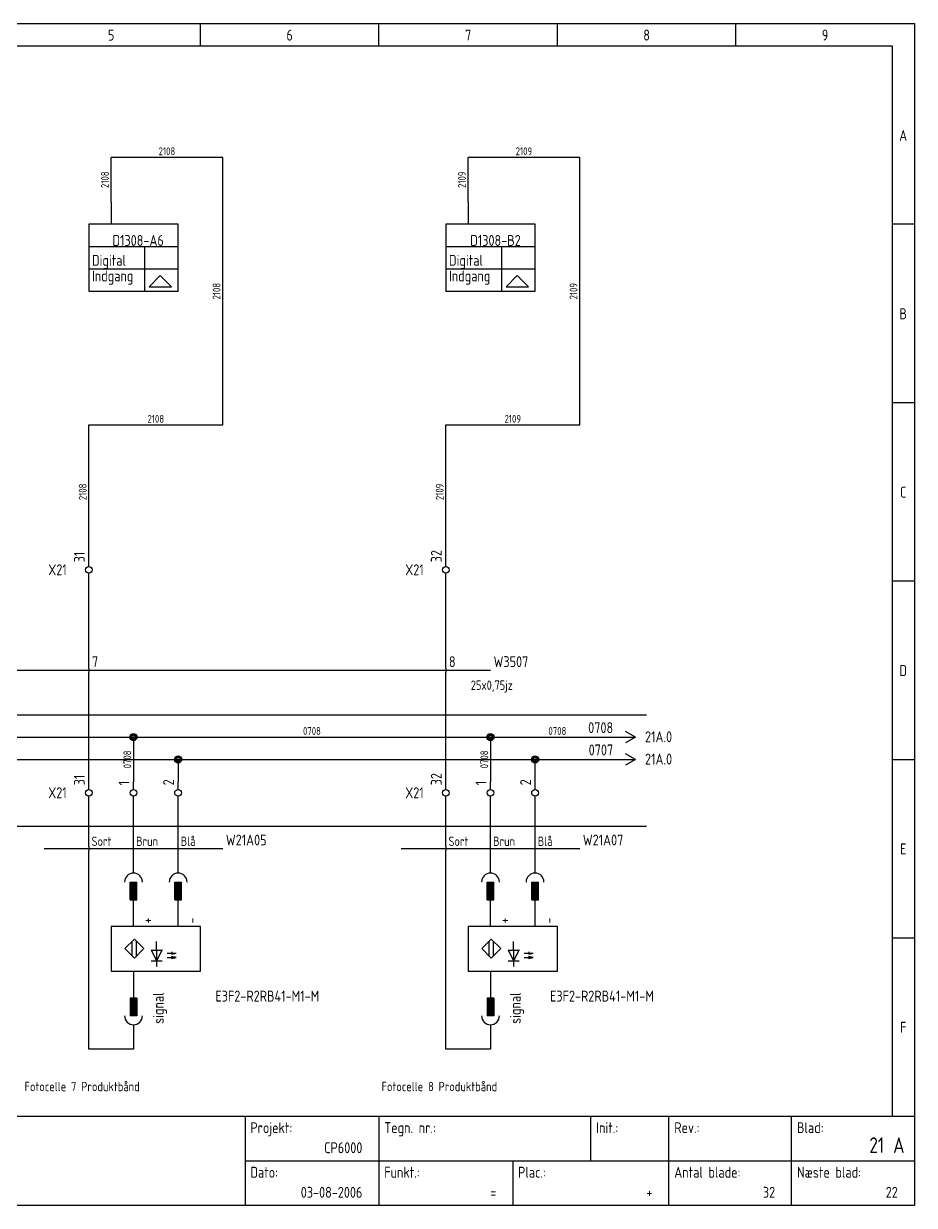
# Model space of a CAD drawing. Extents: x 10 to 410, y 10 to 275.
# Drawn here: x 210.4 to 410, y 10 to 275 of the extents above; entities that cross this region are included whole.
import ezdxf
from ezdxf.enums import TextEntityAlignment as Align

# ---------------------------------------------------------------- set-up
doc = ezdxf.new("R2010")
doc.units = 0
doc.linetypes.add('CADDY_SOLID', pattern=[0])
doc.layers.get('0').update_dxf_attribs({"linetype": 'CONTINUOUS'})
doc.layers.add('2', color=7, linetype='CONTINUOUS')
doc.styles.add('CADDY_VECTORFONT1P', font='isocp___.ttf', dxfattribs={"width": 0.9})

# ---------------------------------------------------------------- blocks, each defined once
blk = doc.blocks.new('BLK1')
at = {"linetype": 'CADDY_SOLID'}
for p, q in [((10, 275), (410, 275)), ((250, 270), (250, 275)), ((290, 270), (290, 275)), ((330, 270), (330, 275)), ((370, 270), (370, 275)), ((410, 275), (410, 10)), ((15, 270), (405, 270)), ((405, 270), (405, 30)), ((410, 230), (405, 230)), ((410, 190), (405, 190)), ((410, 150), (405, 150)), ((405, 110), (410, 110)), ((405, 70), (410, 70)), ((10, 30), (410, 30)), ((260, 30), (260, 10)), ((290, 30), (290, 10)), ((337.5, 20), (337.5, 30)), ((355, 20), (355, 30)), ((382.5, 20), (382.5, 30)), ((405, 30), (410, 30)), ((260, 20), (410, 20)), ((320, 20), (320, 10)), ((355, 10), (355, 20)), ((382.5, 10), (382.5, 20)), ((410, 10), (10, 10))]:
    blk.add_line(p, q, dxfattribs=at)
at = {"style": 'CADDY_VECTORFONT1P', "width": 0.9}
for s, p in [('5', (230, 271.2)), ('6', (270, 271.2)), ('7', (310, 271.2)), ('8', (350, 271.2)), ('9', (390, 271.2)), ('A', (407.5, 248.7)), ('B', (407.5, 208.7)), ('C', (407.5, 168.7)), ('D', (407.5, 128.7)), ('E', (407.5, 88.7)), ('F', (407.5, 48.7))]:
    blk.add_text(s, height=2.45, dxfattribs=at).set_placement(p, align=Align.CENTER)
for s, height, p in [('Projekt:', 2.45, (261.2, 26.2)), ('Tegn. nr.:', 2.45, (291.2, 26.2)), ('Init.:', 2.45, (338.7, 26.2)), ('Rev.:', 2.45, (356.2, 26.2)), ('Blad:', 2.45, (383.7, 26.2)), ('A', 3.5, (405.25, 21.75)), ('Dato:', 2.45, (261.2, 16.2)), ('Funkt.:', 2.45, (291.2, 16.2)), ('Plac.:', 2.45, (321.2, 16.2)), ('Antal blade:', 2.45, (356.2, 16.2)), ('Næste blad:', 2.45, (383.7, 16.2))]:
    blk.add_text(s, height=height, dxfattribs=at).set_placement(p)
for s, height, p in [('CP6000', 2.45, (286.3, 21.7)), ('21', 3.5, (403.25, 21.75)), ('03-08-2006', 2.45, (286.3, 11.7)), ('+', 2.45, (351.3, 11.7)), ('32', 2.45, (378.8, 11.7)), ('22', 2.45, (406.3, 11.7)), ('=', 2.45, (316.3, 11.7))]:
    blk.add_text(s, height=height, dxfattribs=at).set_placement(p, align=Align.RIGHT)
blk = doc.blocks.new('BLK17')
at = {"linetype": 'CADDY_SOLID'}
for p, q in [((235, 84.5), (235, 90)), ((234.25, 82.5), (235.75, 82.5)), ((234.25, 78.5), (234.25, 82.5)), ((234.5, 78.5), (234.5, 82.5)), ((234.75, 78.5), (234.75, 82.5)), ((235, 72.5), (235, 82.5)), ((235.25, 78.5), (235.25, 82.5)), ((235.5, 78.5), (235.5, 82.5)), ((235.75, 78.5), (235.75, 82.5)), ((234.25, 78.5), (235.75, 78.5))]:
    blk.add_line(p, q, dxfattribs=at)
blk.add_lwpolyline([(237, 82.5), (236.96, 82.89), (236.85, 83.27), (236.66, 83.61), (236.41, 83.91), (236.11, 84.16), (235.77, 84.35), (235.39, 84.46), (235, 84.5), (234.61, 84.46), (234.23, 84.35), (233.89, 84.16), (233.59, 83.91), (233.34, 83.61), (233.15, 83.27), (233.04, 82.89), (233, 82.5)], dxfattribs=at)
at = {"style": 'CADDY_VECTORFONT1P', "width": 0.9}
blk.add_attdef('$TAG175000_00', (234.05, 85.4), '', height=2.45, rotation=90, dxfattribs=at)
at = {"style": 'CADDY_VECTORFONT1P', "width": 0.9, "flags": 1}
for tag, p in [('$TAG160010', (230.5, 81.3)), ('$TAG160040', (230.1, 74.3))]:
    blk.add_attdef(tag, text='', height=2.45, dxfattribs=at).set_placement(p, align=Align.RIGHT)
at = {"style": 'CADDY_VECTORFONT1P', "width": 0.9}
blk.add_attdef('$TAG160030', text='', height=2.45, dxfattribs=at).set_placement((230.1, 77.8), align=Align.RIGHT)
blk.add_attdef('$TAG175000_01', text='', height=2.45, rotation=90, dxfattribs=at).set_placement((234.05, 76.9), align=Align.RIGHT)
blk = doc.blocks.new('BLK18')
at = {"linetype": 'CADDY_SOLID'}
for p, q in [((245, 84.5), (245, 90)), ((244.25, 82.5), (245.75, 82.5)), ((244.25, 78.5), (244.25, 82.5)), ((244.5, 78.5), (244.5, 82.5)), ((244.75, 78.5), (244.75, 82.5)), ((245, 72.5), (245, 82.5)), ((245.25, 78.5), (245.25, 82.5)), ((245.5, 78.5), (245.5, 82.5)), ((245.75, 78.5), (245.75, 82.5)), ((244.25, 78.5), (245.75, 78.5))]:
    blk.add_line(p, q, dxfattribs=at)
blk.add_lwpolyline([(247, 82.5), (246.96, 82.89), (246.85, 83.27), (246.66, 83.61), (246.41, 83.91), (246.11, 84.16), (245.77, 84.35), (245.39, 84.46), (245, 84.5), (244.61, 84.46), (244.23, 84.35), (243.89, 84.16), (243.59, 83.91), (243.34, 83.61), (243.15, 83.27), (243.04, 82.89), (243, 82.5)], dxfattribs=at)
at = {"style": 'CADDY_VECTORFONT1P', "width": 0.9}
blk.add_attdef('$TAG175000_00', (244.05, 85.4), '', height=2.45, rotation=90, dxfattribs=at)
at = {"style": 'CADDY_VECTORFONT1P', "width": 0.9, "flags": 1}
for tag, p in [('$TAG160010', (240.5, 81.3)), ('$TAG160040', (240.1, 74.3))]:
    blk.add_attdef(tag, text='', height=2.45, dxfattribs=at).set_placement(p, align=Align.RIGHT)
at = {"style": 'CADDY_VECTORFONT1P', "width": 0.9}
blk.add_attdef('$TAG160030', text='', height=2.45, dxfattribs=at).set_placement((240.1, 77.8), align=Align.RIGHT)
blk.add_attdef('$TAG175000_01', text='', height=2.45, rotation=90, dxfattribs=at).set_placement((244.05, 76.9), align=Align.RIGHT)
blk = doc.blocks.new('BLK19')
at = {"linetype": 'CADDY_SOLID'}
for p, q in [((235, 62.5), (235, 52.5)), ((234.25, 56.5), (234.25, 52.5)), ((235.75, 56.5), (234.25, 56.5)), ((234.5, 56.5), (234.5, 52.5)), ((234.75, 56.5), (234.75, 52.5)), ((235.25, 56.5), (235.25, 52.5)), ((235.5, 56.5), (235.5, 52.5)), ((235.75, 56.5), (235.75, 52.5)), ((235.75, 52.5), (234.25, 52.5)), ((235, 50.5), (235, 45))]:
    blk.add_line(p, q, dxfattribs=at)
blk.add_lwpolyline([(233, 52.5), (233.04, 52.11), (233.15, 51.73), (233.34, 51.39), (233.59, 51.09), (233.89, 50.84), (234.23, 50.65), (234.61, 50.54), (235, 50.5), (235.39, 50.54), (235.77, 50.65), (236.11, 50.84), (236.41, 51.09), (236.66, 51.39), (236.85, 51.73), (236.96, 52.11), (237, 52.5)], dxfattribs=at)
at = {"style": 'CADDY_VECTORFONT1P', "width": 0.9}
blk.add_attdef('$TAG175000_00', (234.05, 57.4), '', height=2.45, rotation=90, dxfattribs=at)
at = {"style": 'CADDY_VECTORFONT1P', "width": 0.9, "flags": 1}
for tag, p in [('$TAG160010', (230.5, 51.3)), ('$TAG160040', (230.1, 44.3))]:
    blk.add_attdef(tag, text='', height=2.45, dxfattribs=at).set_placement(p, align=Align.RIGHT)
at = {"style": 'CADDY_VECTORFONT1P', "width": 0.9}
blk.add_attdef('$TAG160030', text='', height=2.45, dxfattribs=at).set_placement((230.1, 47.8), align=Align.RIGHT)
blk.add_attdef('$TAG175000_01', text='', height=2.45, rotation=90, dxfattribs=at).set_placement((234.05, 48.9), align=Align.RIGHT)
blk = doc.blocks.new('BLK16')
at = {"linetype": 'CADDY_SOLID'}
for p, q in [((230, 72.5), (230, 62.5)), ((250, 72.5), (230, 72.5)), ((250, 62.5), (250, 72.5)), ((235.2, 69.7), (233.08, 67.58)), ((234.7, 65.96), (234.7, 69.2)), ((235.2, 69.7), (237.32, 67.58)), ((235.7, 65.96), (235.7, 69.2)), ((240.2, 67.33), (240.2, 69.2)), ((233.08, 67.58), (235.2, 65.46)), ((235.2, 65.46), (237.32, 67.58)), ((238.95, 67.33), (240.2, 64.83)), ((239, 67.2), (241.4, 67.2)), ((241.45, 67.33), (240.2, 64.83)), ((240.2, 67.33), (240.2, 64.83)), ((242.58, 66.58), (244.58, 66.58)), ((243.58, 66.83), (243.58, 66.33)), ((243.58, 66.33), (244.58, 66.58)), ((238.95, 64.83), (241.45, 64.83)), ((240.2, 64.83), (240.2, 63.58)), ((242.58, 65.58), (244.58, 65.58)), ((244.58, 65.58), (243.58, 65.83)), ((243.58, 65.33), (243.58, 65.83)), ((243.58, 65.33), (244.58, 65.58)), ((230, 62.5), (250, 62.5))]:
    blk.add_line(p, q, dxfattribs=at)
for name in ['BLK17', 'BLK18', 'BLK19']:
    blk.add_blockref(name, (0, 0, 1))
at = {"style": 'CADDY_VECTORFONT1P', "width": 0.9}
for s, p in [('+', (239.3, 73.2)), ('-', (249.3, 73.2)), ('signal', (241.8, 50.7))]:
    blk.add_text(s, height=2.45, rotation=90, dxfattribs=at).set_placement(p)
blk = doc.blocks.new('BLK20')
at = {"linetype": 'CADDY_SOLID'}
for p, q in [((235, 103.25), (235, 105)), ((235, 100), (235, 101.75))]:
    blk.add_line(p, q, dxfattribs=at)
blk.add_circle((235, 102.5), 0.75, dxfattribs=at)
at = {"style": 'CADDY_VECTORFONT1P', "width": 0.9, "flags": 1}
blk.add_attdef('$TAG160410', (237.6, 104.2), '', height=2.45, rotation=90, dxfattribs=at)
at = {"layer": '2', "style": 'CADDY_VECTORFONT1P', "width": 0.9}
blk.add_attdef('$TAG160400', (234.1, 104.2), '', height=2.45, rotation=90, dxfattribs=at)
at = {"layer": '2', "style": 'CADDY_VECTORFONT1P', "width": 0.9, "flags": 1}
for tag, p in [('$TAG140020', (230.05, 108.3)), ('$TAG140050', (230.05, 104.8)), ('$TAG160010', (230.05, 101.3)), ('$TAG160030', (230.05, 97.8)), ('$TAG160040', (230.05, 92.8))]:
    blk.add_attdef(tag, text='', height=2.45, dxfattribs=at).set_placement(p, align=Align.RIGHT)
blk = doc.blocks.new('BLK21')
at = {"linetype": 'CADDY_SOLID'}
for p, q in [((245, 103.25), (245, 105)), ((245, 100), (245, 101.75))]:
    blk.add_line(p, q, dxfattribs=at)
blk.add_circle((245, 102.5), 0.75, dxfattribs=at)
at = {"style": 'CADDY_VECTORFONT1P', "width": 0.9, "flags": 1}
blk.add_attdef('$TAG160410', (247.6, 104.2), '', height=2.45, rotation=90, dxfattribs=at)
at = {"layer": '2', "style": 'CADDY_VECTORFONT1P', "width": 0.9}
blk.add_attdef('$TAG160400', (244.1, 104.2), '', height=2.45, rotation=90, dxfattribs=at)
at = {"layer": '2', "style": 'CADDY_VECTORFONT1P', "width": 0.9, "flags": 1}
for tag, p in [('$TAG140020', (240.05, 108.3)), ('$TAG140050', (240.05, 104.8)), ('$TAG160010', (240.05, 101.3)), ('$TAG160030', (240.05, 97.8)), ('$TAG160040', (240.05, 92.8))]:
    blk.add_attdef(tag, text='', height=2.45, dxfattribs=at).set_placement(p, align=Align.RIGHT)
blk = doc.blocks.new('BLK22')
at = {"linetype": 'CADDY_SOLID'}
for p, q in [((225, 103.25), (225, 105)), ((225, 100), (225, 101.75))]:
    blk.add_line(p, q, dxfattribs=at)
blk.add_circle((225, 102.5), 0.75, dxfattribs=at)
at = {"style": 'CADDY_VECTORFONT1P', "width": 0.9, "flags": 1}
blk.add_attdef('$TAG160410', (227.6, 104.2), '', height=2.45, rotation=90, dxfattribs=at)
at = {"layer": '2', "style": 'CADDY_VECTORFONT1P', "width": 0.9}
blk.add_attdef('$TAG160400', (224.1, 104.2), '', height=2.45, rotation=90, dxfattribs=at)
at = {"layer": '2', "style": 'CADDY_VECTORFONT1P', "width": 0.9, "flags": 1}
for tag, p in [('$TAG140020', (220.05, 108.3)), ('$TAG140050', (220.05, 104.8)), ('$TAG160030', (220.05, 97.8)), ('$TAG160040', (220.05, 92.8))]:
    blk.add_attdef(tag, text='', height=2.45, dxfattribs=at).set_placement(p, align=Align.RIGHT)
at = {"layer": '2', "style": 'CADDY_VECTORFONT1P', "width": 0.9}
blk.add_attdef('$TAG160010', text='', height=2.45, dxfattribs=at).set_placement((220.05, 101.3), align=Align.RIGHT)
blk = doc.blocks.new('BLK25')
at = {"linetype": 'CADDY_SOLID'}
for p, q in [((315, 84.5), (315, 90)), ((314.25, 82.5), (315.75, 82.5)), ((314.25, 78.5), (314.25, 82.5)), ((314.5, 78.5), (314.5, 82.5)), ((314.75, 78.5), (314.75, 82.5)), ((315, 72.5), (315, 82.5)), ((315.25, 78.5), (315.25, 82.5)), ((315.5, 78.5), (315.5, 82.5)), ((315.75, 78.5), (315.75, 82.5)), ((314.25, 78.5), (315.75, 78.5))]:
    blk.add_line(p, q, dxfattribs=at)
blk.add_lwpolyline([(317, 82.5), (316.96, 82.89), (316.85, 83.27), (316.66, 83.61), (316.41, 83.91), (316.11, 84.16), (315.77, 84.35), (315.39, 84.46), (315, 84.5), (314.61, 84.46), (314.23, 84.35), (313.89, 84.16), (313.59, 83.91), (313.34, 83.61), (313.15, 83.27), (313.04, 82.89), (313, 82.5)], dxfattribs=at)
at = {"style": 'CADDY_VECTORFONT1P', "width": 0.9}
blk.add_attdef('$TAG175000_00', (314.05, 85.4), '', height=2.45, rotation=90, dxfattribs=at)
at = {"style": 'CADDY_VECTORFONT1P', "width": 0.9, "flags": 1}
for tag, p in [('$TAG160010', (310.5, 81.3)), ('$TAG160040', (310.1, 74.3))]:
    blk.add_attdef(tag, text='', height=2.45, dxfattribs=at).set_placement(p, align=Align.RIGHT)
at = {"style": 'CADDY_VECTORFONT1P', "width": 0.9}
blk.add_attdef('$TAG160030', text='', height=2.45, dxfattribs=at).set_placement((310.1, 77.8), align=Align.RIGHT)
blk.add_attdef('$TAG175000_01', text='', height=2.45, rotation=90, dxfattribs=at).set_placement((314.05, 76.9), align=Align.RIGHT)
blk = doc.blocks.new('BLK26')
at = {"linetype": 'CADDY_SOLID'}
for p, q in [((325, 84.5), (325, 90)), ((324.25, 82.5), (325.75, 82.5)), ((324.25, 78.5), (324.25, 82.5)), ((324.5, 78.5), (324.5, 82.5)), ((324.75, 78.5), (324.75, 82.5)), ((325, 72.5), (325, 82.5)), ((325.25, 78.5), (325.25, 82.5)), ((325.5, 78.5), (325.5, 82.5)), ((325.75, 78.5), (325.75, 82.5)), ((324.25, 78.5), (325.75, 78.5))]:
    blk.add_line(p, q, dxfattribs=at)
blk.add_lwpolyline([(327, 82.5), (326.96, 82.89), (326.85, 83.27), (326.66, 83.61), (326.41, 83.91), (326.11, 84.16), (325.77, 84.35), (325.39, 84.46), (325, 84.5), (324.61, 84.46), (324.23, 84.35), (323.89, 84.16), (323.59, 83.91), (323.34, 83.61), (323.15, 83.27), (323.04, 82.89), (323, 82.5)], dxfattribs=at)
at = {"style": 'CADDY_VECTORFONT1P', "width": 0.9}
blk.add_attdef('$TAG175000_00', (324.05, 85.4), '', height=2.45, rotation=90, dxfattribs=at)
at = {"style": 'CADDY_VECTORFONT1P', "width": 0.9, "flags": 1}
for tag, p in [('$TAG160010', (320.5, 81.3)), ('$TAG160040', (320.1, 74.3))]:
    blk.add_attdef(tag, text='', height=2.45, dxfattribs=at).set_placement(p, align=Align.RIGHT)
at = {"style": 'CADDY_VECTORFONT1P', "width": 0.9}
blk.add_attdef('$TAG160030', text='', height=2.45, dxfattribs=at).set_placement((320.1, 77.8), align=Align.RIGHT)
blk.add_attdef('$TAG175000_01', text='', height=2.45, rotation=90, dxfattribs=at).set_placement((324.05, 76.9), align=Align.RIGHT)
blk = doc.blocks.new('BLK27')
at = {"linetype": 'CADDY_SOLID'}
for p, q in [((315, 62.5), (315, 52.5)), ((314.25, 56.5), (314.25, 52.5)), ((315.75, 56.5), (314.25, 56.5)), ((314.5, 56.5), (314.5, 52.5)), ((314.75, 56.5), (314.75, 52.5)), ((315.25, 56.5), (315.25, 52.5)), ((315.5, 56.5), (315.5, 52.5)), ((315.75, 56.5), (315.75, 52.5)), ((315.75, 52.5), (314.25, 52.5)), ((315, 50.5), (315, 45))]:
    blk.add_line(p, q, dxfattribs=at)
blk.add_lwpolyline([(313, 52.5), (313.04, 52.11), (313.15, 51.73), (313.34, 51.39), (313.59, 51.09), (313.89, 50.84), (314.23, 50.65), (314.61, 50.54), (315, 50.5), (315.39, 50.54), (315.77, 50.65), (316.11, 50.84), (316.41, 51.09), (316.66, 51.39), (316.85, 51.73), (316.96, 52.11), (317, 52.5)], dxfattribs=at)
at = {"style": 'CADDY_VECTORFONT1P', "width": 0.9}
blk.add_attdef('$TAG175000_00', (314.05, 57.4), '', height=2.45, rotation=90, dxfattribs=at)
at = {"style": 'CADDY_VECTORFONT1P', "width": 0.9, "flags": 1}
for tag, p in [('$TAG160010', (310.5, 51.3)), ('$TAG160040', (310.1, 44.3))]:
    blk.add_attdef(tag, text='', height=2.45, dxfattribs=at).set_placement(p, align=Align.RIGHT)
at = {"style": 'CADDY_VECTORFONT1P', "width": 0.9}
blk.add_attdef('$TAG160030', text='', height=2.45, dxfattribs=at).set_placement((310.1, 47.8), align=Align.RIGHT)
blk.add_attdef('$TAG175000_01', text='', height=2.45, rotation=90, dxfattribs=at).set_placement((314.05, 48.9), align=Align.RIGHT)
blk = doc.blocks.new('BLK24')
at = {"linetype": 'CADDY_SOLID'}
for p, q in [((310, 72.5), (310, 62.5)), ((330, 72.5), (310, 72.5)), ((330, 62.5), (330, 72.5)), ((315.2, 69.7), (313.08, 67.58)), ((314.7, 65.96), (314.7, 69.2)), ((315.2, 69.7), (317.32, 67.58)), ((315.7, 65.96), (315.7, 69.2)), ((320.2, 67.33), (320.2, 69.2)), ((313.08, 67.58), (315.2, 65.46)), ((315.2, 65.46), (317.32, 67.58)), ((318.95, 67.33), (320.2, 64.83)), ((319, 67.2), (321.4, 67.2)), ((321.45, 67.33), (320.2, 64.83)), ((320.2, 67.33), (320.2, 64.83)), ((322.58, 66.58), (324.58, 66.58)), ((323.58, 66.83), (323.58, 66.33)), ((323.58, 66.33), (324.58, 66.58)), ((318.95, 64.83), (321.45, 64.83)), ((320.2, 64.83), (320.2, 63.58)), ((322.58, 65.58), (324.58, 65.58)), ((324.58, 65.58), (323.58, 65.83)), ((323.58, 65.33), (323.58, 65.83)), ((323.58, 65.33), (324.58, 65.58)), ((310, 62.5), (330, 62.5))]:
    blk.add_line(p, q, dxfattribs=at)
for name in ['BLK25', 'BLK26', 'BLK27']:
    blk.add_blockref(name, (0, 0, 1))
at = {"style": 'CADDY_VECTORFONT1P', "width": 0.9}
for s, p in [('+', (319.3, 73.2)), ('-', (329.3, 73.2)), ('signal', (321.8, 50.7))]:
    blk.add_text(s, height=2.45, rotation=90, dxfattribs=at).set_placement(p)
blk = doc.blocks.new('BLK28')
at = {"linetype": 'CADDY_SOLID'}
for p, q in [((315, 103.25), (315, 105)), ((315, 100), (315, 101.75))]:
    blk.add_line(p, q, dxfattribs=at)
blk.add_circle((315, 102.5), 0.75, dxfattribs=at)
at = {"style": 'CADDY_VECTORFONT1P', "width": 0.9, "flags": 1}
blk.add_attdef('$TAG160410', (317.6, 104.2), '', height=2.45, rotation=90, dxfattribs=at)
at = {"layer": '2', "style": 'CADDY_VECTORFONT1P', "width": 0.9}
blk.add_attdef('$TAG160400', (314.1, 104.2), '', height=2.45, rotation=90, dxfattribs=at)
at = {"layer": '2', "style": 'CADDY_VECTORFONT1P', "width": 0.9, "flags": 1}
for tag, p in [('$TAG140020', (310.05, 108.3)), ('$TAG140050', (310.05, 104.8)), ('$TAG160010', (310.05, 101.3)), ('$TAG160030', (310.05, 97.8)), ('$TAG160040', (310.05, 92.8))]:
    blk.add_attdef(tag, text='', height=2.45, dxfattribs=at).set_placement(p, align=Align.RIGHT)
blk = doc.blocks.new('BLK29')
at = {"linetype": 'CADDY_SOLID'}
for p, q in [((325, 103.25), (325, 105)), ((325, 100), (325, 101.75))]:
    blk.add_line(p, q, dxfattribs=at)
blk.add_circle((325, 102.5), 0.75, dxfattribs=at)
at = {"style": 'CADDY_VECTORFONT1P', "width": 0.9, "flags": 1}
blk.add_attdef('$TAG160410', (327.6, 104.2), '', height=2.45, rotation=90, dxfattribs=at)
at = {"layer": '2', "style": 'CADDY_VECTORFONT1P', "width": 0.9}
blk.add_attdef('$TAG160400', (324.1, 104.2), '', height=2.45, rotation=90, dxfattribs=at)
at = {"layer": '2', "style": 'CADDY_VECTORFONT1P', "width": 0.9, "flags": 1}
for tag, p in [('$TAG140020', (320.05, 108.3)), ('$TAG140050', (320.05, 104.8)), ('$TAG160010', (320.05, 101.3)), ('$TAG160030', (320.05, 97.8)), ('$TAG160040', (320.05, 92.8))]:
    blk.add_attdef(tag, text='', height=2.45, dxfattribs=at).set_placement(p, align=Align.RIGHT)
blk = doc.blocks.new('BLK30')
at = {"linetype": 'CADDY_SOLID'}
for p, q in [((305, 103.25), (305, 105)), ((305, 100), (305, 101.75))]:
    blk.add_line(p, q, dxfattribs=at)
blk.add_circle((305, 102.5), 0.75, dxfattribs=at)
at = {"style": 'CADDY_VECTORFONT1P', "width": 0.9, "flags": 1}
blk.add_attdef('$TAG160410', (307.6, 104.2), '', height=2.45, rotation=90, dxfattribs=at)
at = {"layer": '2', "style": 'CADDY_VECTORFONT1P', "width": 0.9}
blk.add_attdef('$TAG160400', (304.1, 104.2), '', height=2.45, rotation=90, dxfattribs=at)
at = {"layer": '2', "style": 'CADDY_VECTORFONT1P', "width": 0.9, "flags": 1}
for tag, p in [('$TAG140020', (300.05, 108.3)), ('$TAG140050', (300.05, 104.8)), ('$TAG160030', (300.05, 97.8)), ('$TAG160040', (300.05, 92.8))]:
    blk.add_attdef(tag, text='', height=2.45, dxfattribs=at).set_placement(p, align=Align.RIGHT)
at = {"layer": '2', "style": 'CADDY_VECTORFONT1P', "width": 0.9}
blk.add_attdef('$TAG160010', text='', height=2.45, dxfattribs=at).set_placement((300.05, 101.3), align=Align.RIGHT)
blk = doc.blocks.new('BLK31')
at = {"linetype": 'CADDY_SOLID'}
for p, q in [((345, 115), (347.5, 115)), ((347.5, 115), (345.25, 116.25)), ((347.5, 115), (345.25, 113.75))]:
    blk.add_line(p, q, dxfattribs=at)
at = {"style": 'CADDY_VECTORFONT1P', "width": 0.9}
blk.add_attdef('$TAG160010', text='', height=2.45, dxfattribs=at).set_placement((342.5, 115.9), align=Align.RIGHT)
blk.add_attdef('$TAG160500', (349.65, 113.85), '', height=2.45, dxfattribs=at)
blk = doc.blocks.new('BLK32')
at = {"linetype": 'CADDY_SOLID'}
for p, q in [((345, 110), (347.5, 110)), ((347.5, 110), (345.25, 111.25)), ((347.5, 110), (345.25, 108.75))]:
    blk.add_line(p, q, dxfattribs=at)
at = {"style": 'CADDY_VECTORFONT1P', "width": 0.9}
blk.add_attdef('$TAG160010', text='', height=2.45, dxfattribs=at).set_placement((342.5, 110.9), align=Align.RIGHT)
blk.add_attdef('$TAG160500', (349.65, 108.85), '', height=2.45, dxfattribs=at)
blk = doc.blocks.new('BLK40')
at = {"linetype": 'CADDY_SOLID'}
for p, q in [((245, 230), (225, 230)), ((225, 230), (225, 215)), ((245, 215), (245, 230)), ((225, 215), (245, 215))]:
    blk.add_line(p, q, dxfattribs=at)
blk = doc.blocks.new('BLK41')
at = {"linetype": 'CADDY_SOLID'}
blk.add_line((230, 235), (230, 230), dxfattribs=at)
blk = doc.blocks.new('BLK39')
at = {"linetype": 'CADDY_SOLID'}
for p, q in [((225, 225), (245, 225)), ((237.5, 225), (237.5, 215)), ((225, 220), (245, 220)), ((241, 218.5), (238.5, 216)), ((243.5, 216), (241, 218.5)), ((238.5, 216), (243.5, 216))]:
    blk.add_line(p, q, dxfattribs=at)
for name in ['BLK41', 'BLK40']:
    blk.add_blockref(name, (0, 0, 1))
at = {"style": 'CADDY_VECTORFONT1P', "width": 0.9}
for s, p in [('Digital', (225.7, 220.7)), ('Indgang', (225.7, 217.2))]:
    blk.add_text(s, height=2.45, dxfattribs=at).set_placement(p)
blk.add_attdef('$TAG175000_00', (229.05, 233.4), '', height=2.45, rotation=90, dxfattribs=at)
for tag, p in [('$TAG160030', (226.8, 229.7)), ('$TAG160040', (226.8, 226.2)), ('$TAG175100', (241.8, 225.15)), ('$TAG175110', (224.3, 219.15)), ('$TAG175120', (224.3, 216.15)), ('$TAG160500', (224.3, 212.65))]:
    blk.add_attdef(tag, text='', height=2.45, dxfattribs=at).set_placement(p, align=Align.RIGHT)
at = {"style": 'CADDY_VECTORFONT1P', "width": 0.9, "flags": 1}
blk.add_attdef('$TAG160010', text='', height=2.45, dxfattribs=at).set_placement((220.96, 224.53), align=Align.RIGHT)
blk = doc.blocks.new('BLK43')
at = {"linetype": 'CADDY_SOLID'}
for p, q in [((325, 230), (305, 230)), ((305, 230), (305, 215)), ((325, 215), (325, 230)), ((305, 215), (325, 215))]:
    blk.add_line(p, q, dxfattribs=at)
blk = doc.blocks.new('BLK44')
at = {"linetype": 'CADDY_SOLID'}
blk.add_line((310, 235), (310, 230), dxfattribs=at)
blk = doc.blocks.new('BLK42')
at = {"linetype": 'CADDY_SOLID'}
for p, q in [((305, 225), (325, 225)), ((317.5, 225), (317.5, 215)), ((305, 220), (325, 220)), ((321, 218.5), (318.5, 216)), ((323.5, 216), (321, 218.5)), ((318.5, 216), (323.5, 216))]:
    blk.add_line(p, q, dxfattribs=at)
for name in ['BLK44', 'BLK43']:
    blk.add_blockref(name, (0, 0, 1))
at = {"style": 'CADDY_VECTORFONT1P', "width": 0.9}
for s, p in [('Digital', (305.7, 220.7)), ('Indgang', (305.7, 217.2))]:
    blk.add_text(s, height=2.45, dxfattribs=at).set_placement(p)
blk.add_attdef('$TAG175000_00', (309.05, 233.4), '', height=2.45, rotation=90, dxfattribs=at)
for tag, p in [('$TAG160030', (306.8, 229.7)), ('$TAG160040', (306.8, 226.2)), ('$TAG175100', (321.8, 225.15)), ('$TAG175110', (304.3, 219.15)), ('$TAG175120', (304.3, 216.15)), ('$TAG160500', (304.3, 212.65))]:
    blk.add_attdef(tag, text='', height=2.45, dxfattribs=at).set_placement(p, align=Align.RIGHT)
at = {"style": 'CADDY_VECTORFONT1P', "width": 0.9, "flags": 1}
blk.add_attdef('$TAG160010', text='', height=2.45, dxfattribs=at).set_placement((300.96, 224.53), align=Align.RIGHT)
blk = doc.blocks.new('BLK47')
at = {"linetype": 'CADDY_SOLID'}
for p, q in [((225, 153.25), (225, 155)), ((225, 150), (225, 151.75))]:
    blk.add_line(p, q, dxfattribs=at)
blk.add_circle((225, 152.5), 0.75, dxfattribs=at)
at = {"style": 'CADDY_VECTORFONT1P', "width": 0.9, "flags": 1}
blk.add_attdef('$TAG160410', (227.6, 154.2), '', height=2.45, rotation=90, dxfattribs=at)
at = {"layer": '2', "style": 'CADDY_VECTORFONT1P', "width": 0.9}
blk.add_attdef('$TAG160400', (224.1, 154.2), '', height=2.45, rotation=90, dxfattribs=at)
at = {"layer": '2', "style": 'CADDY_VECTORFONT1P', "width": 0.9, "flags": 1}
for tag, p in [('$TAG140020', (220.05, 158.3)), ('$TAG140050', (220.05, 154.8)), ('$TAG160030', (220.05, 147.8)), ('$TAG160040', (220.05, 142.8))]:
    blk.add_attdef(tag, text='', height=2.45, dxfattribs=at).set_placement(p, align=Align.RIGHT)
at = {"layer": '2', "style": 'CADDY_VECTORFONT1P', "width": 0.9}
blk.add_attdef('$TAG160010', text='', height=2.45, dxfattribs=at).set_placement((220.05, 151.3), align=Align.RIGHT)
blk = doc.blocks.new('BLK48')
at = {"linetype": 'CADDY_SOLID'}
for p, q in [((305, 153.25), (305, 155)), ((305, 150), (305, 151.75))]:
    blk.add_line(p, q, dxfattribs=at)
blk.add_circle((305, 152.5), 0.75, dxfattribs=at)
at = {"style": 'CADDY_VECTORFONT1P', "width": 0.9, "flags": 1}
blk.add_attdef('$TAG160410', (307.6, 154.2), '', height=2.45, rotation=90, dxfattribs=at)
at = {"layer": '2', "style": 'CADDY_VECTORFONT1P', "width": 0.9}
blk.add_attdef('$TAG160400', (304.1, 154.2), '', height=2.45, rotation=90, dxfattribs=at)
at = {"layer": '2', "style": 'CADDY_VECTORFONT1P', "width": 0.9, "flags": 1}
for tag, p in [('$TAG140020', (300.05, 158.3)), ('$TAG140050', (300.05, 154.8)), ('$TAG160030', (300.05, 147.8)), ('$TAG160040', (300.05, 142.8))]:
    blk.add_attdef(tag, text='', height=2.45, dxfattribs=at).set_placement(p, align=Align.RIGHT)
at = {"layer": '2', "style": 'CADDY_VECTORFONT1P', "width": 0.9}
blk.add_attdef('$TAG160010', text='', height=2.45, dxfattribs=at).set_placement((300.05, 151.3), align=Align.RIGHT)
blk = doc.blocks.new('BLK52')
at = {"linetype": 'CADDY_SOLID'}
blk.add_line((225, 90.5), (225, 89.5), dxfattribs=at)
at = {"style": 'CADDY_VECTORFONT1P', "width": 0.9, "flags": 1}
for tag, p in [('$TAG160210', (225.7, 90.7)), ('$TAG160220', (225.7, 85.7)), ('$TAG160230', (225.7, 80.7)), ('$TAG160040', (255.7, 75.7)), ('$TAG160101', (255.7, 70.7))]:
    blk.add_attdef(tag, p, '', height=2.45, dxfattribs=at)
at = {"style": 'CADDY_VECTORFONT1P', "width": 0.9}
for tag, p in [('$TAG160010', (255.7, 90.7)), ('$TAG160030', (255.7, 85.7)), ('$TAG160200', (255.7, 80.7))]:
    blk.add_attdef(tag, p, '', height=2.45, dxfattribs=at)
blk = doc.blocks.new('BLK53')
at = {"linetype": 'CADDY_SOLID'}
blk.add_line((305, 90.5), (305, 89.5), dxfattribs=at)
at = {"style": 'CADDY_VECTORFONT1P', "width": 0.9, "flags": 1}
for tag, p in [('$TAG160210', (305.7, 90.7)), ('$TAG160220', (305.7, 85.7)), ('$TAG160230', (305.7, 80.7)), ('$TAG160040', (335.7, 75.7)), ('$TAG160101', (335.7, 70.7))]:
    blk.add_attdef(tag, p, '', height=2.45, dxfattribs=at)
at = {"style": 'CADDY_VECTORFONT1P', "width": 0.9}
for tag, p in [('$TAG160010', (335.7, 90.7)), ('$TAG160030', (335.7, 85.7)), ('$TAG160200', (335.7, 80.7))]:
    blk.add_attdef(tag, p, '', height=2.45, dxfattribs=at)
blk = doc.blocks.new('BLK56')
at = {"linetype": 'CADDY_SOLID'}
blk.add_line((225, 130.5), (225, 129.5), dxfattribs=at)
at = {"style": 'CADDY_VECTORFONT1P', "width": 0.9}
blk.add_attdef('$TAG160210', (225.7, 130.7), '', height=2.45, dxfattribs=at)
at = {"style": 'CADDY_VECTORFONT1P', "width": 0.9, "flags": 1}
for tag, p in [('$TAG160010', (315.7, 130.7)), ('$TAG160220', (225.7, 125.7)), ('$TAG160030', (315.7, 125.7)), ('$TAG160230', (225.7, 120.7)), ('$TAG160200', (315.7, 120.7)), ('$TAG160040', (315.7, 115.7)), ('$TAG160101', (315.7, 110.7))]:
    blk.add_attdef(tag, p, '', height=2.45, dxfattribs=at)
blk = doc.blocks.new('BLK57')
at = {"linetype": 'CADDY_SOLID'}
blk.add_line((305, 130.5), (305, 129.5), dxfattribs=at)
at = {"style": 'CADDY_VECTORFONT1P', "width": 0.9}
for tag, p in [('$TAG160210', (305.7, 130.7)), ('$TAG160010', (315.7, 130.7)), ('$TAG160030', (315.7, 125.7)), ('$TAG160200', (315.7, 120.7))]:
    blk.add_attdef(tag, p, '', height=2.45, dxfattribs=at)
at = {"style": 'CADDY_VECTORFONT1P', "width": 0.9, "flags": 1}
for tag, p in [('$TAG160220', (305.7, 125.7)), ('$TAG160230', (305.7, 120.7)), ('$TAG160040', (315.7, 115.7)), ('$TAG160101', (315.7, 110.7))]:
    blk.add_attdef(tag, p, '', height=2.45, dxfattribs=at)

msp = doc.modelspace()

# ---------------------------------------------------------------- linework, layer by layer
at = {"linetype": 'CADDY_SOLID'}
for p, q in [((230, 235), (230, 245)), ((255, 245), (230, 245)), ((255, 185), (255, 245)), ((310, 235), (310, 245)), ((335, 245), (310, 245)), ((335, 185), (335, 245)), ((225, 185), (255, 185)), ((225, 155), (225, 185)), ((305, 185), (335, 185)), ((305, 155), (305, 185)), ((225, 130.5), (225, 150)), ((305, 130.5), (305, 150)), ((55, 130), (315, 130)), ((225, 105), (225, 129.5)), ((305, 105), (305, 129.5)), ((50, 120), (350, 120)), ((155, 115), (235, 115)), ((235, 115), (235, 105)), ((235, 115), (315, 115)), ((315, 115), (315, 105)), ((315, 115), (345, 115)), ((165, 110), (245, 110)), ((245, 110), (245, 105)), ((245, 110), (325, 110)), ((325, 105), (325, 110)), ((325, 110), (345, 110)), ((225, 94.5), (225, 100)), ((235, 90), (235, 100)), ((245, 90), (245, 100)), ((305, 94.5), (305, 100)), ((315, 90), (315, 100)), ((325, 90), (325, 100)), ((50, 95), (350, 95)), ((225, 94.5), (225, 94.5)), ((225, 90.5), (225, 94.5)), ((305, 94.5), (305, 94.5)), ((305, 90.5), (305, 94.5)), ((215, 90), (255, 90)), ((225, 45), (225, 89.5)), ((295, 90), (335, 90)), ((305, 45), (305, 89.5)), ((235, 45), (225, 45)), ((315, 45), (305, 45))]:
    msp.add_line(p, q, dxfattribs=at)
for centre, radius in [((235, 115), 0.8), ((235, 115), 0.6), ((235, 115), 0.4), ((315, 115), 0.8), ((315, 115), 0.6), ((315, 115), 0.4), ((245, 110), 0.8), ((245, 110), 0.6), ((245, 110), 0.4), ((325, 110), 0.8), ((325, 110), 0.6), ((325, 110), 0.4)]:
    msp.add_circle(centre, radius)

# ---------------------------------------------------------------- block references
for name in ['BLK1', 'BLK16', 'BLK24']:
    msp.add_blockref(name, (0, 0, 1))
ref = msp.add_blockref('BLK39', (0, 0, 1))
ref.add_attrib('$TAG175100', 'D1308-A6', dxfattribs={"height": 2.45, "style": 'CADDY_VECTORFONT1P', "width": 0.9}).set_placement((241.8, 225.15), align=Align.RIGHT)
ref = msp.add_blockref('BLK42', (0, 0, 1))
ref.add_attrib('$TAG175100', 'D1308-B2', dxfattribs={"height": 2.45, "style": 'CADDY_VECTORFONT1P', "width": 0.9}).set_placement((321.8, 225.15), align=Align.RIGHT)
ref = msp.add_blockref('BLK48', (0, 0, 1))
ref.add_attrib('$TAG160010', 'X21', dxfattribs={"layer": '2', "height": 2.45, "style": 'CADDY_VECTORFONT1P', "width": 0.9}).set_placement((300.05, 151.3), align=Align.RIGHT)
ref.add_attrib('$TAG160400', '32', (304.1, 154.2), dxfattribs={"layer": '2', "height": 2.45, "rotation": 90, "style": 'CADDY_VECTORFONT1P', "width": 0.9})
ref = msp.add_blockref('BLK47', (0, 0, 1))
ref.add_attrib('$TAG160010', 'X21', dxfattribs={"layer": '2', "height": 2.45, "style": 'CADDY_VECTORFONT1P', "width": 0.9}).set_placement((220.05, 151.3), align=Align.RIGHT)
ref.add_attrib('$TAG160400', '31', (224.1, 154.2), dxfattribs={"layer": '2', "height": 2.45, "rotation": 90, "style": 'CADDY_VECTORFONT1P', "width": 0.9})
ref = msp.add_blockref('BLK56', (0, 0, 1))
ref.add_attrib('$TAG160210', '7', (225.7, 130.7), dxfattribs={"height": 2.45, "style": 'CADDY_VECTORFONT1P', "width": 0.9})
ref = msp.add_blockref('BLK57', (0, 0, 1))
ref.add_attrib('$TAG160010', 'W3507', (315.7, 130.7), dxfattribs={"height": 2.45, "style": 'CADDY_VECTORFONT1P', "width": 0.9})
ref.add_attrib('$TAG160210', '8', (305.7, 130.7), dxfattribs={"height": 2.45, "style": 'CADDY_VECTORFONT1P', "width": 0.9})
ref = msp.add_blockref('BLK31', (0, 0, 1))
ref.add_attrib('$TAG160010', '0708', dxfattribs={"height": 2.45, "style": 'CADDY_VECTORFONT1P', "width": 0.9}).set_placement((342.5, 115.9), align=Align.RIGHT)
ref.add_attrib('$TAG160500', '21A.0', (349.65, 113.85), dxfattribs={"height": 2.45, "style": 'CADDY_VECTORFONT1P', "width": 0.9})
ref = msp.add_blockref('BLK32', (0, 0, 1))
ref.add_attrib('$TAG160010', '0707', dxfattribs={"height": 2.45, "style": 'CADDY_VECTORFONT1P', "width": 0.9}).set_placement((342.5, 110.9), align=Align.RIGHT)
ref.add_attrib('$TAG160500', '21A.0', (349.65, 108.85), dxfattribs={"height": 2.45, "style": 'CADDY_VECTORFONT1P', "width": 0.9})
ref = msp.add_blockref('BLK22', (0, 0, 1))
ref.add_attrib('$TAG160010', 'X21', dxfattribs={"layer": '2', "height": 2.45, "style": 'CADDY_VECTORFONT1P', "width": 0.9}).set_placement((220.05, 101.3), align=Align.RIGHT)
ref.add_attrib('$TAG160400', '31', (224.1, 104.2), dxfattribs={"layer": '2', "height": 2.45, "rotation": 90, "style": 'CADDY_VECTORFONT1P', "width": 0.9})
ref = msp.add_blockref('BLK30', (0, 0, 1))
ref.add_attrib('$TAG160010', 'X21', dxfattribs={"layer": '2', "height": 2.45, "style": 'CADDY_VECTORFONT1P', "width": 0.9}).set_placement((300.05, 101.3), align=Align.RIGHT)
ref.add_attrib('$TAG160400', '32', (304.1, 104.2), dxfattribs={"layer": '2', "height": 2.45, "rotation": 90, "style": 'CADDY_VECTORFONT1P', "width": 0.9})
ref = msp.add_blockref('BLK20', (0, 0, 1))
ref.add_attrib('$TAG160400', '1', (234.1, 104.2), dxfattribs={"layer": '2', "height": 2.45, "rotation": 90, "style": 'CADDY_VECTORFONT1P', "width": 0.9})
ref = msp.add_blockref('BLK21', (0, 0, 1))
ref.add_attrib('$TAG160400', '2', (244.1, 104.2), dxfattribs={"layer": '2', "height": 2.45, "rotation": 90, "style": 'CADDY_VECTORFONT1P', "width": 0.9})
ref = msp.add_blockref('BLK28', (0, 0, 1))
ref.add_attrib('$TAG160400', '1', (314.1, 104.2), dxfattribs={"layer": '2', "height": 2.45, "rotation": 90, "style": 'CADDY_VECTORFONT1P', "width": 0.9})
ref = msp.add_blockref('BLK29', (0, 0, 1))
ref.add_attrib('$TAG160400', '2', (324.1, 104.2), dxfattribs={"layer": '2', "height": 2.45, "rotation": 90, "style": 'CADDY_VECTORFONT1P', "width": 0.9})
ref = msp.add_blockref('BLK52', (0, 0, 1))
ref.add_attrib('$TAG160010', 'W21A05', (255.7, 90.7), dxfattribs={"height": 2.45, "style": 'CADDY_VECTORFONT1P', "width": 0.9})
ref = msp.add_blockref('BLK53', (0, 0, 1))
ref.add_attrib('$TAG160010', 'W21A07', (335.7, 90.7), dxfattribs={"height": 2.45, "style": 'CADDY_VECTORFONT1P', "width": 0.9})

# ---------------------------------------------------------------- texts
at = {"style": 'CADDY_VECTORFONT1P', "width": 0.9}
for s, height, p in [('2108', 1.75, (242.5, 245.5)), ('2109', 1.75, (322.5, 245.5)), ('2108', 1.75, (240, 185.5)), ('2109', 1.75, (320, 185.5)), ('0708', 1.75, (275, 115.5)), ('0708', 1.75, (330, 115.5)), ('E3F2-R2RB41-M1-M', 2.45, (265, 55.7)), ('E3F2-R2RB41-M1-M', 2.45, (340, 55.7))]:
    msp.add_text(s, height=height, dxfattribs=at).set_placement(p, align=Align.CENTER)
for s, p in [('2108', (229.5, 240)), ('2109', (309.5, 240)), ('2108', (254.5, 215)), ('2109', (334.5, 215)), ('2108', (224.5, 170)), ('2109', (304.5, 170)), ('0708', (234.5, 110)), ('0708', (314.5, 110))]:
    msp.add_text(s, height=1.75, rotation=90, dxfattribs=at).set_placement(p, align=Align.CENTER)
for s, p in [('25x0,75jz', (310.6, 125.6)), ('Blå', (245.6, 90.6)), ('Blå', (325.6, 90.6)), ('Sort', (225.6, 90.6)), ('Brun', (235.6, 90.6)), ('Sort', (305.6, 90.6)), ('Brun', (315.6, 90.6)), ('Fotocelle 7 Produktbånd ', (210.6, 35.6)), ('Fotocelle 8 Produktbånd ', (290.6, 35.6))]:
    msp.add_text(s, height=2.1, dxfattribs=at).set_placement(p)

doc.saveas('drawing.dxf')
